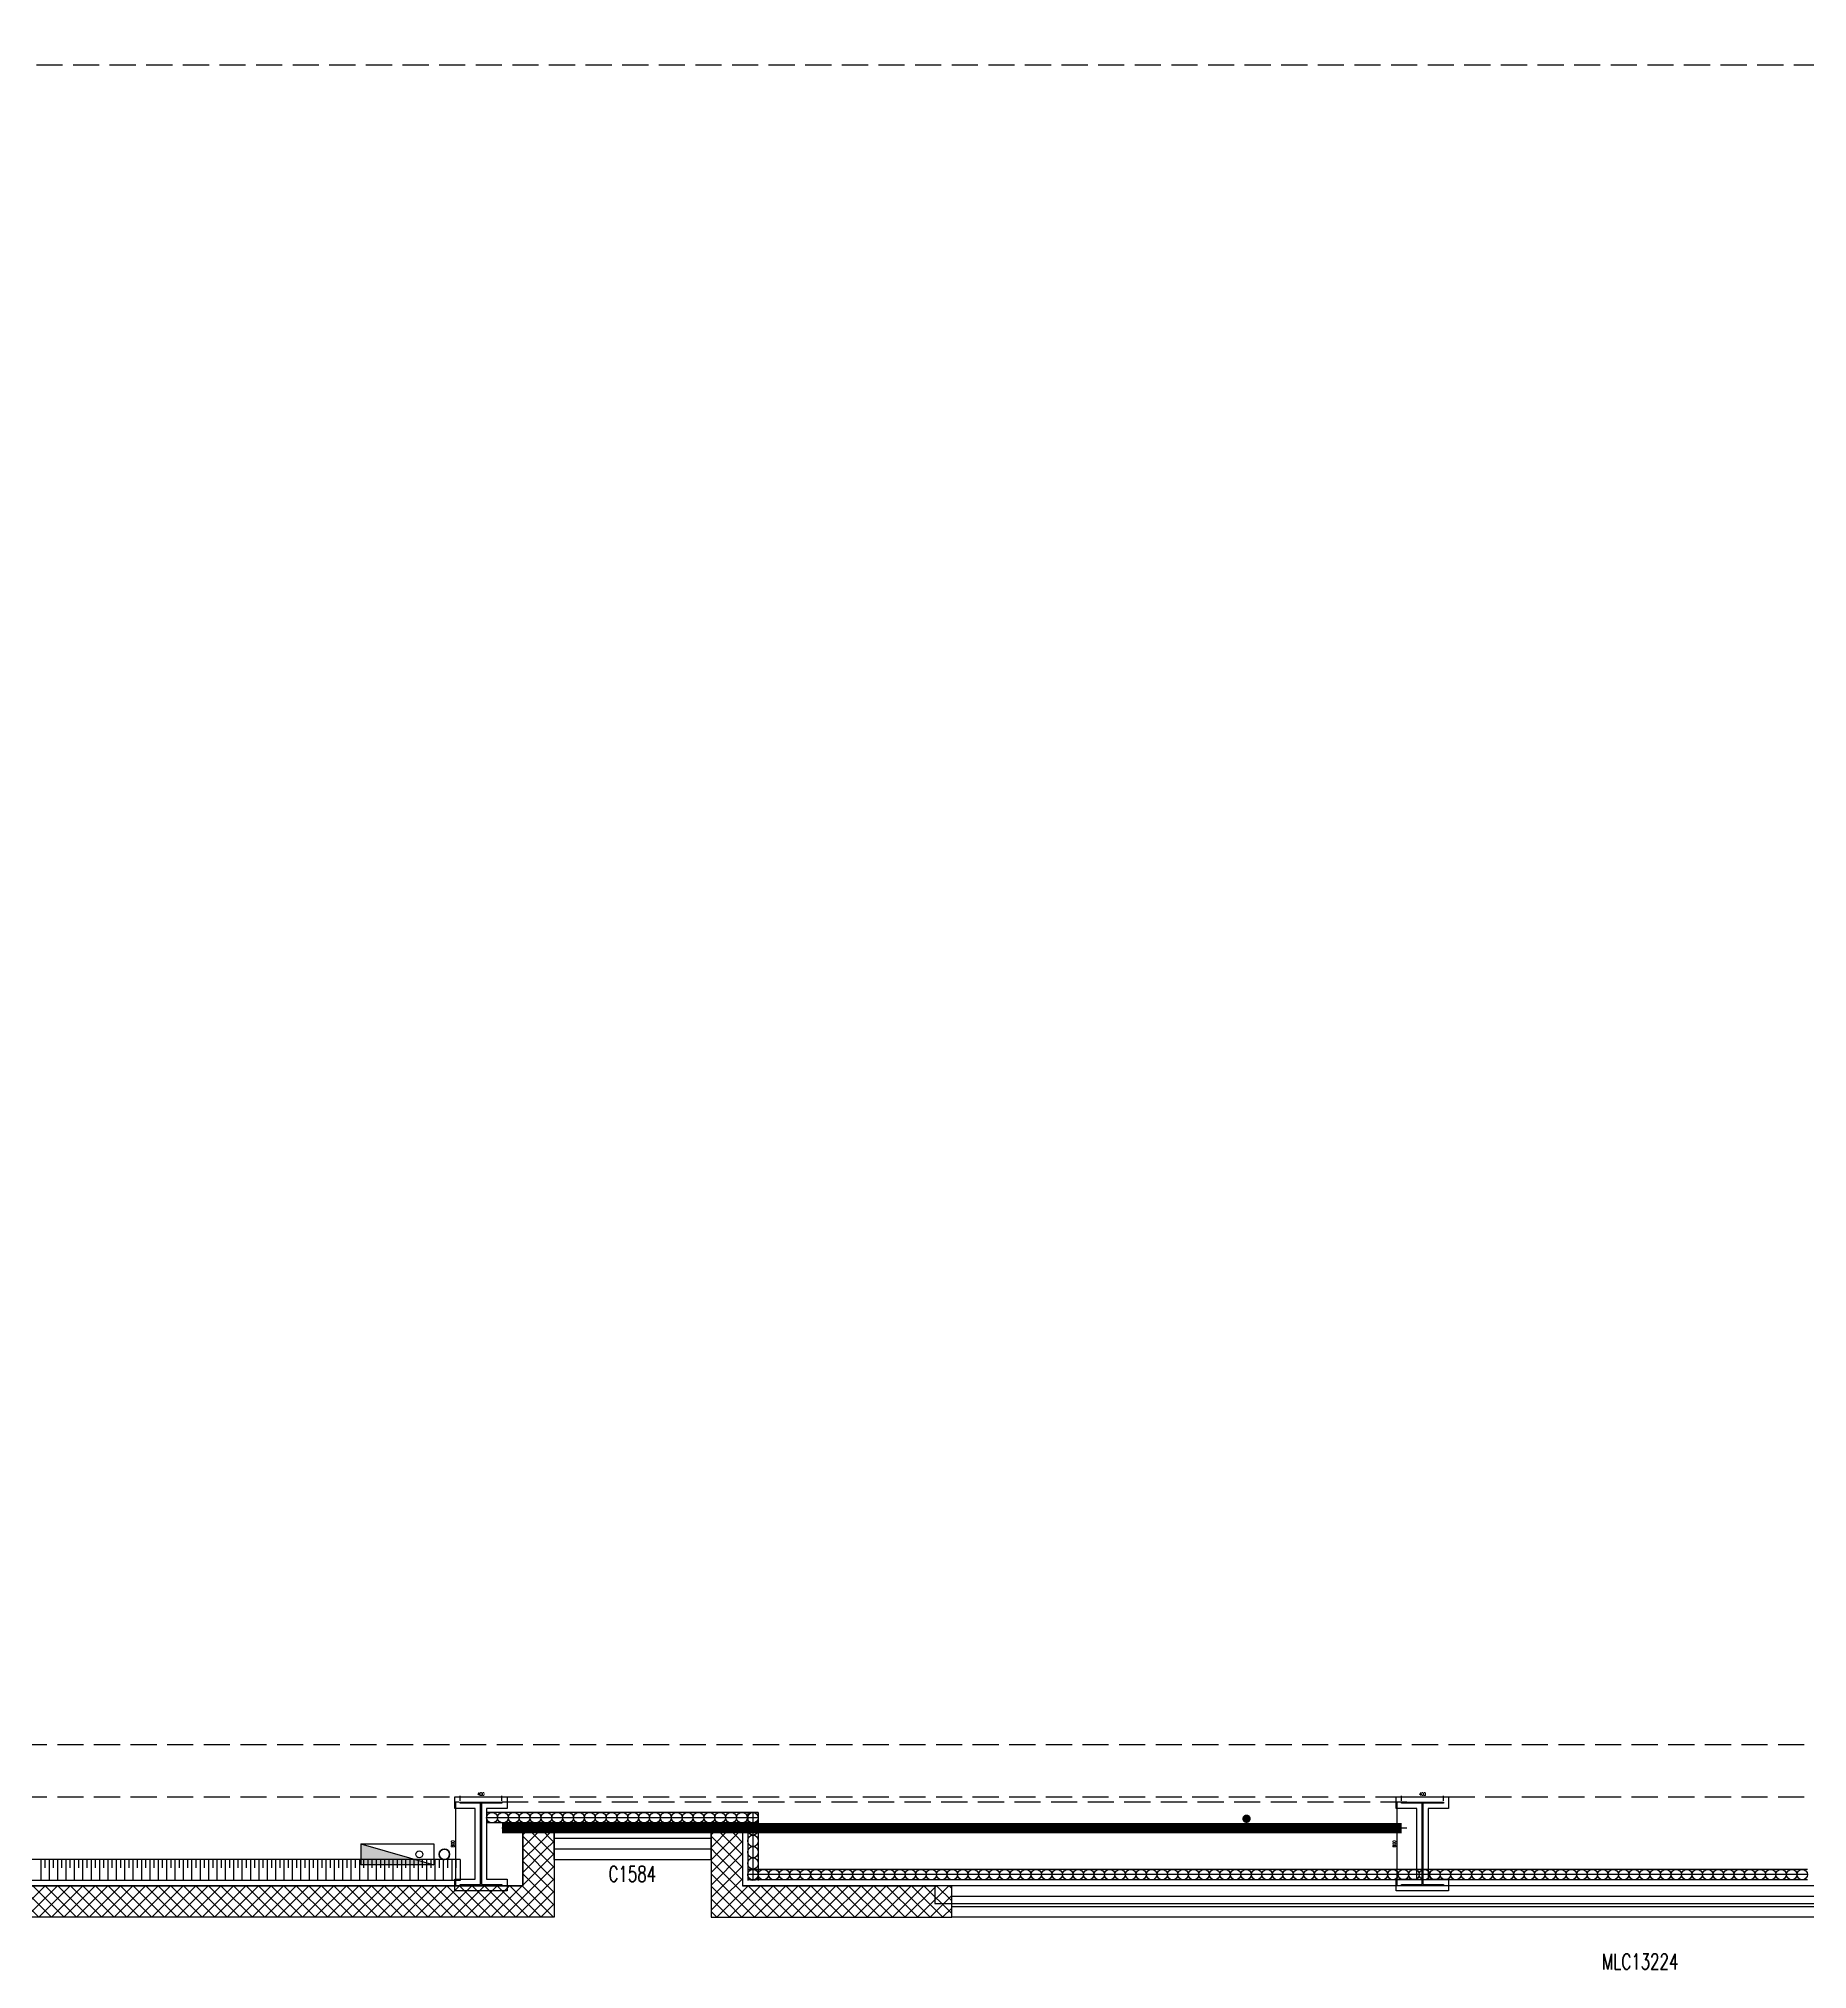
# Model space of a CAD drawing. Extents: x -474411 to 577939, y 0 to 1014176.
# Drawn here: x -286083 to -269174, y 547721 to 566170 of the extents above; entities that cross this region are included whole.
import ezdxf

# ---------------------------------------------------------------- set-up
doc = ezdxf.new("R2010")
doc.units = 0
doc.header["$LTSCALE"] = 1000
doc.header["$MEASUREMENT"] = 0
doc.linetypes.add('CENTER', pattern=[2, 1.25, -0.25, 0.25, -0.25])
doc.linetypes.add('DASH', pattern=[0.35, 0.25, -0.1])
doc.layers.get('Defpoints').update_dxf_attribs({"color": 210})
for name, color, linetype in [('A-AXIS-DP', 126, 'Continuous'), ('A-AXIS-SYMB', 3, 'Continuous'), ('A-HATCH-2', 251, 'Continuous'), ('A-LIN-V', 9, 'Continuous'), ('A-SFCE', 30, 'Continuous'), ('A-WINDOW', 140, 'Continuous'), ('AS-COLN', 6, 'Continuous'), ('AS-WALL', 40, 'Continuous'), ('AS-结构边线层', 200, 'Continuous'), ('DIM_SYMB', 3, 'Continuous'), ('PUB_HATCH', 8, 'Continuous'), ('SB_ZF消火栓', 10, 'Continuous'), ('建-窗', 4, 'Continuous'), ('建-门窗编号', 7, 'Continuous')]:
    doc.layers.add(name, color=color, linetype=linetype)
doc.layers.add('LG-ZF消防', color=1, linetype='Continuous', lineweight=60)
doc.layers.add('柱间支撑', color=6, linetype='CENTER', lineweight=0)
doc.styles.add('_TCH_DIM_T3', font='SIMPLEX', dxfattribs={"width": 0.705882, "bigfont": 'GBCBIG'})
doc.styles.add('A-WIN-LABEL', font='SIMPLEX', dxfattribs={"bigfont": 'GBCBIG'})
doc.dimstyles.new('_TCH_ARCH&&10', dxfattribs={"dimtxt": 29.75, "dimasz": 10, "dimexe": 10, "dimexo": 10, "dimgap": 12.625, "dimtad": 1, "dimdec": 0, "dimzin": 0, "dimdsep": 46, "dimtxsty": '_TCH_DIM_T3', "dimblk": 'ARCHTICK', "dimcen": 0.09, "dimclrt": 7, "dimazin": 2, "dimtfac": 1, "dimtdec": 0, "dimtix": 1, "dimtmove": 2, "dimatfit": 3, "dimfxl": 0, "dimtolj": 1, "dimtzin": 0, "dimarcsym": 0})
pattern_1 = [(45, (60, 0), (-60.000061, 60.000061), []), (135, (60, 0), (-60.000061, -60.000061), [])]

# ---------------------------------------------------------------- blocks, each defined once
blk = doc.blocks.new('43243')
at = {"layer": 'AS-结构边线层', "color": 8}
blk.add_lwpolyline([(-295987, 621120), (-313454, 567286), (-313454, 548520), (-281454, 548520), (-281454, 549070), (-279354, 549070), (-279354, 548520), (-277514, 548520), (-277514, 548350), (-263994, 548350), (-263994, 548520), (-254454, 548520), (-254454, 549070), (-252354, 549070)], dxfattribs=at)
blk = doc.blocks.new('4324324')
at = {"layer": 'A-HATCH-2', "linetype": 'DASH'}
for p, q in [((-313054, 565920), (-128854, 565920)), ((-312854, 549870), (-138054, 549870)), ((-312854, 549370), (-138054, 549370))]:
    blk.add_line(p, q, dxfattribs=at)
blk = doc.blocks.new('_ArchTick')
at = {"color": 0, "linetype": 'ByBlock', "const_width": 0.4}
blk.add_lwpolyline([(-0.5, -0.5), (0.5, 0.5)], dxfattribs=at)
blk = doc.blocks.new('*D1317')
at = {"layer": 'A-AXIS-DP', "color": 0, "lineweight": -2}
for p, q in [((-273054, 549330), (-273054, 549379)), ((-273054, 549369), (-272654, 549369)), ((-272654, 549330), (-272654, 549379))]:
    blk.add_line(p, q, dxfattribs=at)
at = {"layer": 'Defpoints', "color": 0}
for p in [(-273054, 549320), (-272654, 549369), (-272654, 549320)]:
    blk.add_point(p, dxfattribs=at)
at = {"layer": 'A-AXIS-DP', "color": 0, "lineweight": -2, "xscale": 10, "yscale": 10, "zscale": 10, "rotation": 180}
blk.add_blockref('_ArchTick', (-273054, 549369), dxfattribs=at)
at = {"layer": 'A-AXIS-DP', "color": 0, "lineweight": -2, "xscale": 10, "yscale": 10, "zscale": 10}
blk.add_blockref('_ArchTick', (-272654, 549369), dxfattribs=at)
at = {"layer": 'A-AXIS-DP', "color": 7, "insert": (-272854, 549396), "char_height": 29.8, "attachment_point": 5, "style": '_TCH_DIM_T3'}
blk.add_mtext('\\A1;400', dxfattribs=at)
blk = doc.blocks.new('*D1318')
at = {"layer": 'A-AXIS-DP', "color": 0, "lineweight": -2}
for p, q in [((-273064, 549320), (-273105, 549320)), ((-273095, 548520), (-273095, 549320)), ((-273064, 548520), (-273105, 548520))]:
    blk.add_line(p, q, dxfattribs=at)
at = {"layer": 'Defpoints', "color": 0}
for p in [(-273095, 549320), (-273054, 549320), (-273054, 548520)]:
    blk.add_point(p, dxfattribs=at)
at = {"layer": 'A-AXIS-DP', "color": 0, "lineweight": -2, "xscale": 10, "yscale": 10, "zscale": 10}
for p, rotation in [((-273095, 549320), 90), ((-273095, 548520), 270)]:
    blk.add_blockref('_ArchTick', p, dxfattribs=dict(at, rotation=rotation))
at = {"layer": 'A-AXIS-DP', "color": 7, "insert": (-273123, 548920), "char_height": 29.8, "attachment_point": 5, "rotation": 90, "style": '_TCH_DIM_T3'}
blk.add_mtext('\\A1;800', dxfattribs=at)
blk = doc.blocks.new('*D1319')
at = {"layer": 'A-AXIS-DP', "color": 0, "lineweight": -2}
for p, q in [((-282054, 549330), (-282054, 549379)), ((-282054, 549369), (-281654, 549369)), ((-281654, 549330), (-281654, 549379))]:
    blk.add_line(p, q, dxfattribs=at)
at = {"layer": 'Defpoints', "color": 0}
for p in [(-282054, 549320), (-281654, 549369), (-281654, 549320)]:
    blk.add_point(p, dxfattribs=at)
at = {"layer": 'A-AXIS-DP', "color": 0, "lineweight": -2, "xscale": 10, "yscale": 10, "zscale": 10, "rotation": 180}
blk.add_blockref('_ArchTick', (-282054, 549369), dxfattribs=at)
at = {"layer": 'A-AXIS-DP', "color": 0, "lineweight": -2, "xscale": 10, "yscale": 10, "zscale": 10}
blk.add_blockref('_ArchTick', (-281654, 549369), dxfattribs=at)
at = {"layer": 'A-AXIS-DP', "color": 7, "insert": (-281854, 549396), "char_height": 29.8, "attachment_point": 5, "style": '_TCH_DIM_T3'}
blk.add_mtext('\\A1;400', dxfattribs=at)
blk = doc.blocks.new('*D1320')
at = {"layer": 'A-AXIS-DP', "color": 0, "lineweight": -2}
for p, q in [((-282064, 549320), (-282105, 549320)), ((-282095, 548520), (-282095, 549320)), ((-282064, 548520), (-282105, 548520))]:
    blk.add_line(p, q, dxfattribs=at)
at = {"layer": 'Defpoints', "color": 0}
for p in [(-282095, 549320), (-282054, 549320), (-282054, 548520)]:
    blk.add_point(p, dxfattribs=at)
at = {"layer": 'A-AXIS-DP', "color": 0, "lineweight": -2, "xscale": 10, "yscale": 10, "zscale": 10}
for p, rotation in [((-282095, 549320), 90), ((-282095, 548520), 270)]:
    blk.add_blockref('_ArchTick', p, dxfattribs=dict(at, rotation=rotation))
at = {"layer": 'A-AXIS-DP', "color": 7, "insert": (-282123, 548920), "char_height": 29.8, "attachment_point": 5, "rotation": 90, "style": '_TCH_DIM_T3'}
blk.add_mtext('\\A1;800', dxfattribs=at)
blk = doc.blocks.new('34242343243')
at = {"color": 8}
for p, q in [((-281696, 549220), (-281800, 549220)), ((-281696, 549170), (-281800, 549170)), ((-281696, 549120), (-281800, 549120)), ((-281593, 549220), (-281696, 549220)), ((-281593, 549170), (-281696, 549170)), ((-281593, 549120), (-281696, 549120)), ((-281489, 549220), (-281593, 549220)), ((-281489, 549170), (-281593, 549170)), ((-281489, 549120), (-281593, 549120)), ((-281385, 549220), (-281489, 549220)), ((-281385, 549170), (-281489, 549170)), ((-281385, 549120), (-281489, 549120)), ((-281281, 549220), (-281385, 549220)), ((-281281, 549170), (-281385, 549170)), ((-281281, 549120), (-281385, 549120)), ((-281177, 549220), (-281281, 549220)), ((-281177, 549170), (-281281, 549170)), ((-281177, 549120), (-281281, 549120)), ((-281073, 549220), (-281177, 549220)), ((-281073, 549170), (-281177, 549170)), ((-281073, 549120), (-281177, 549120)), ((-280969, 549220), (-281073, 549220)), ((-280969, 549170), (-281073, 549170)), ((-280969, 549120), (-281073, 549120)), ((-280866, 549220), (-280969, 549220)), ((-280866, 549170), (-280969, 549170)), ((-280866, 549120), (-280969, 549120)), ((-280762, 549220), (-280866, 549220)), ((-280762, 549170), (-280866, 549170)), ((-280762, 549120), (-280866, 549120)), ((-280658, 549220), (-280762, 549220)), ((-280658, 549170), (-280762, 549170)), ((-280658, 549120), (-280762, 549120)), ((-280554, 549220), (-280658, 549220)), ((-280554, 549170), (-280658, 549170)), ((-280554, 549120), (-280658, 549120)), ((-280450, 549220), (-280554, 549220)), ((-280450, 549170), (-280554, 549170)), ((-280450, 549120), (-280554, 549120)), ((-280346, 549220), (-280450, 549220)), ((-280346, 549170), (-280450, 549170)), ((-280346, 549120), (-280450, 549120)), ((-280243, 549220), (-280346, 549220)), ((-280243, 549170), (-280346, 549170)), ((-280243, 549120), (-280346, 549120)), ((-280139, 549220), (-280243, 549220)), ((-280139, 549170), (-280243, 549170)), ((-280139, 549120), (-280243, 549120)), ((-280035, 549220), (-280139, 549220)), ((-280035, 549170), (-280139, 549170)), ((-280035, 549120), (-280139, 549120)), ((-279931, 549220), (-280035, 549220)), ((-279931, 549170), (-280035, 549170)), ((-279931, 549120), (-280035, 549120)), ((-279827, 549220), (-279931, 549220)), ((-279827, 549170), (-279931, 549170)), ((-279827, 549120), (-279931, 549120)), ((-279723, 549220), (-279827, 549220)), ((-279723, 549170), (-279827, 549170)), ((-279723, 549120), (-279827, 549120)), ((-279620, 549220), (-279723, 549220)), ((-279620, 549170), (-279723, 549170)), ((-279620, 549120), (-279723, 549120)), ((-279516, 549220), (-279620, 549220)), ((-279516, 549170), (-279620, 549170)), ((-279516, 549120), (-279620, 549120)), ((-279412, 549220), (-279516, 549220)), ((-279412, 549170), (-279516, 549170)), ((-279412, 549120), (-279516, 549120)), ((-279308, 549220), (-279412, 549220)), ((-279308, 549170), (-279412, 549170)), ((-279308, 549120), (-279412, 549120)), ((-279204, 549220), (-279308, 549220)), ((-279204, 549170), (-279308, 549170)), ((-279204, 549120), (-279308, 549120)), ((-279304, 549220), (-279304, 549112)), ((-279304, 549112), (-279304, 549003)), ((-279254, 549220), (-279254, 549112)), ((-279254, 549112), (-279254, 549003)), ((-279204, 549220), (-279204, 549112)), ((-279204, 549112), (-279204, 549003)), ((-279304, 549003), (-279304, 548895)), ((-279304, 548895), (-279304, 548787)), ((-279254, 549003), (-279254, 548895)), ((-279254, 548895), (-279254, 548787)), ((-279204, 549003), (-279204, 548895)), ((-279204, 548895), (-279204, 548787)), ((-286063, 548770), (-286063, 548570)), ((-286023, 548770), (-286023, 548690)), ((-285983, 548770), (-285983, 548570)), ((-285943, 548770), (-285943, 548690)), ((-285903, 548770), (-285903, 548570)), ((-285863, 548770), (-285863, 548690)), ((-285823, 548770), (-285823, 548570)), ((-285783, 548770), (-285783, 548690)), ((-285742, 548770), (-285742, 548570)), ((-285702, 548770), (-285702, 548690)), ((-285662, 548770), (-285662, 548570)), ((-285622, 548770), (-285622, 548690)), ((-285582, 548770), (-285582, 548570)), ((-285542, 548770), (-285542, 548690)), ((-285502, 548770), (-285502, 548570)), ((-285462, 548770), (-285462, 548690)), ((-285422, 548770), (-285422, 548570)), ((-285382, 548770), (-285382, 548690)), ((-285342, 548770), (-285342, 548570)), ((-285301, 548770), (-285301, 548690)), ((-285261, 548770), (-285261, 548570)), ((-285221, 548770), (-285221, 548690)), ((-285181, 548770), (-285181, 548570)), ((-285141, 548770), (-285141, 548690)), ((-285101, 548770), (-285101, 548570)), ((-285061, 548770), (-285061, 548690)), ((-285021, 548770), (-285021, 548570)), ((-284981, 548770), (-284981, 548690)), ((-284941, 548770), (-284941, 548570)), ((-284901, 548770), (-284901, 548690)), ((-284860, 548770), (-284860, 548570)), ((-284820, 548770), (-284820, 548690)), ((-284780, 548770), (-284780, 548570)), ((-284740, 548770), (-284740, 548690)), ((-284700, 548770), (-284700, 548570)), ((-284660, 548770), (-284660, 548690)), ((-284620, 548770), (-284620, 548570)), ((-284580, 548770), (-284580, 548690)), ((-284540, 548770), (-284540, 548570)), ((-284500, 548770), (-284500, 548690)), ((-284460, 548770), (-284460, 548570)), ((-284419, 548770), (-284419, 548690)), ((-284379, 548770), (-284379, 548570)), ((-284339, 548770), (-284339, 548690)), ((-284299, 548770), (-284299, 548570)), ((-284259, 548770), (-284259, 548690)), ((-284219, 548770), (-284219, 548570)), ((-284179, 548770), (-284179, 548690)), ((-284139, 548770), (-284139, 548570)), ((-284099, 548770), (-284099, 548690)), ((-284059, 548770), (-284059, 548570)), ((-284019, 548770), (-284019, 548690)), ((-283978, 548770), (-283978, 548570)), ((-283938, 548770), (-283938, 548690)), ((-283898, 548770), (-283898, 548570)), ((-283858, 548770), (-283858, 548690)), ((-283818, 548770), (-283818, 548570)), ((-283778, 548770), (-283778, 548690)), ((-283738, 548770), (-283738, 548570)), ((-283698, 548770), (-283698, 548690)), ((-283658, 548770), (-283658, 548570)), ((-283618, 548770), (-283618, 548690)), ((-283578, 548770), (-283578, 548570)), ((-283537, 548770), (-283537, 548690)), ((-283497, 548770), (-283497, 548570)), ((-283457, 548770), (-283457, 548690)), ((-283417, 548770), (-283417, 548570)), ((-283377, 548770), (-283377, 548690)), ((-283337, 548770), (-283337, 548570)), ((-283297, 548770), (-283297, 548690)), ((-283257, 548770), (-283257, 548570)), ((-283217, 548770), (-283217, 548690)), ((-283177, 548770), (-283177, 548570)), ((-283137, 548770), (-283137, 548690)), ((-283097, 548770), (-283097, 548570)), ((-283056, 548770), (-283056, 548690)), ((-283016, 548770), (-283016, 548570)), ((-282976, 548770), (-282976, 548690)), ((-282936, 548770), (-282936, 548570)), ((-282896, 548770), (-282896, 548690)), ((-282856, 548770), (-282856, 548570)), ((-282816, 548770), (-282816, 548690)), ((-282776, 548770), (-282776, 548570)), ((-282736, 548770), (-282736, 548690)), ((-282696, 548770), (-282696, 548570)), ((-282656, 548770), (-282656, 548690)), ((-282615, 548770), (-282615, 548570)), ((-282575, 548770), (-282575, 548690)), ((-282535, 548770), (-282535, 548570)), ((-282495, 548770), (-282495, 548690)), ((-282455, 548770), (-282455, 548570)), ((-282415, 548770), (-282415, 548690)), ((-282375, 548770), (-282375, 548570)), ((-282335, 548770), (-282335, 548690)), ((-282295, 548770), (-282295, 548570)), ((-282255, 548770), (-282255, 548690)), ((-282215, 548770), (-282215, 548570)), ((-282174, 548770), (-282174, 548690)), ((-282134, 548770), (-282134, 548570)), ((-282094, 548770), (-282094, 548690)), ((-282054, 548770), (-282054, 548570)), ((-279304, 548787), (-279304, 548678)), ((-279254, 548787), (-279254, 548678)), ((-279204, 548787), (-279204, 548678)), ((-279304, 548678), (-279304, 548570)), ((-279204, 548676), (-279304, 548676)), ((-279204, 548626), (-279304, 548626)), ((-279204, 548576), (-279304, 548576)), ((-279254, 548678), (-279254, 548570)), ((-279204, 548678), (-279204, 548570)), ((-279104, 548676), (-279204, 548676)), ((-279104, 548626), (-279204, 548626)), ((-279104, 548576), (-279204, 548576)), ((-279003, 548676), (-279104, 548676)), ((-279003, 548626), (-279104, 548626)), ((-279003, 548576), (-279104, 548576)), ((-278903, 548676), (-279003, 548676)), ((-278903, 548626), (-279003, 548626)), ((-278903, 548576), (-279003, 548576)), ((-278803, 548676), (-278903, 548676)), ((-278803, 548626), (-278903, 548626)), ((-278803, 548576), (-278903, 548576)), ((-278702, 548676), (-278803, 548676)), ((-278702, 548626), (-278803, 548626)), ((-278702, 548576), (-278803, 548576)), ((-278602, 548676), (-278702, 548676)), ((-278602, 548626), (-278702, 548626)), ((-278602, 548576), (-278702, 548576)), ((-278502, 548676), (-278602, 548676)), ((-278502, 548626), (-278602, 548626)), ((-278502, 548576), (-278602, 548576)), ((-278401, 548676), (-278502, 548676)), ((-278401, 548626), (-278502, 548626)), ((-278401, 548576), (-278502, 548576)), ((-278301, 548676), (-278401, 548676)), ((-278301, 548626), (-278401, 548626)), ((-278301, 548576), (-278401, 548576)), ((-278201, 548676), (-278301, 548676)), ((-278201, 548626), (-278301, 548626)), ((-278201, 548576), (-278301, 548576)), ((-278101, 548676), (-278201, 548676)), ((-278101, 548626), (-278201, 548626)), ((-278101, 548576), (-278201, 548576)), ((-278000, 548676), (-278101, 548676)), ((-278000, 548626), (-278101, 548626)), ((-278000, 548576), (-278101, 548576)), ((-277900, 548676), (-278000, 548676)), ((-277900, 548626), (-278000, 548626)), ((-277900, 548576), (-278000, 548576)), ((-277800, 548676), (-277900, 548676)), ((-277800, 548626), (-277900, 548626)), ((-277800, 548576), (-277900, 548576)), ((-277699, 548676), (-277800, 548676)), ((-277699, 548626), (-277800, 548626)), ((-277699, 548576), (-277800, 548576)), ((-277599, 548676), (-277699, 548676)), ((-277599, 548626), (-277699, 548626)), ((-277599, 548576), (-277699, 548576)), ((-277499, 548676), (-277599, 548676)), ((-277499, 548626), (-277599, 548626)), ((-277499, 548576), (-277599, 548576)), ((-277399, 548676), (-277499, 548676)), ((-277399, 548626), (-277499, 548626)), ((-277399, 548576), (-277499, 548576)), ((-277298, 548676), (-277399, 548676)), ((-277298, 548626), (-277399, 548626)), ((-277298, 548576), (-277399, 548576)), ((-277198, 548676), (-277298, 548676)), ((-277198, 548626), (-277298, 548626)), ((-277198, 548576), (-277298, 548576)), ((-277098, 548676), (-277198, 548676)), ((-277098, 548626), (-277198, 548626)), ((-277098, 548576), (-277198, 548576)), ((-276997, 548676), (-277098, 548676)), ((-276997, 548626), (-277098, 548626)), ((-276997, 548576), (-277098, 548576)), ((-276897, 548676), (-276997, 548676)), ((-276897, 548626), (-276997, 548626)), ((-276897, 548576), (-276997, 548576)), ((-276797, 548676), (-276897, 548676)), ((-276797, 548626), (-276897, 548626)), ((-276797, 548576), (-276897, 548576)), ((-276696, 548676), (-276797, 548676)), ((-276696, 548626), (-276797, 548626)), ((-276696, 548576), (-276797, 548576)), ((-276596, 548676), (-276696, 548676)), ((-276596, 548626), (-276696, 548626)), ((-276596, 548576), (-276696, 548576)), ((-276496, 548676), (-276596, 548676)), ((-276496, 548626), (-276596, 548626)), ((-276496, 548576), (-276596, 548576)), ((-276396, 548676), (-276496, 548676)), ((-276396, 548626), (-276496, 548626)), ((-276396, 548576), (-276496, 548576)), ((-276295, 548676), (-276396, 548676)), ((-276295, 548626), (-276396, 548626)), ((-276295, 548576), (-276396, 548576)), ((-276195, 548676), (-276295, 548676)), ((-276195, 548626), (-276295, 548626)), ((-276195, 548576), (-276295, 548576)), ((-276095, 548676), (-276195, 548676)), ((-276095, 548626), (-276195, 548626)), ((-276095, 548576), (-276195, 548576)), ((-275994, 548676), (-276095, 548676)), ((-275994, 548626), (-276095, 548626)), ((-275994, 548576), (-276095, 548576)), ((-275894, 548676), (-275994, 548676)), ((-275894, 548626), (-275994, 548626)), ((-275894, 548576), (-275994, 548576)), ((-275794, 548676), (-275894, 548676)), ((-275794, 548626), (-275894, 548626)), ((-275794, 548576), (-275894, 548576)), ((-275693, 548676), (-275794, 548676)), ((-275693, 548626), (-275794, 548626)), ((-275693, 548576), (-275794, 548576)), ((-275593, 548676), (-275693, 548676)), ((-275593, 548626), (-275693, 548626)), ((-275593, 548576), (-275693, 548576)), ((-275493, 548676), (-275593, 548676)), ((-275493, 548626), (-275593, 548626)), ((-275493, 548576), (-275593, 548576)), ((-275393, 548676), (-275493, 548676)), ((-275393, 548626), (-275493, 548626)), ((-275393, 548576), (-275493, 548576)), ((-275292, 548676), (-275393, 548676)), ((-275292, 548626), (-275393, 548626)), ((-275292, 548576), (-275393, 548576)), ((-275192, 548676), (-275292, 548676)), ((-275192, 548626), (-275292, 548626)), ((-275192, 548576), (-275292, 548576)), ((-275092, 548676), (-275192, 548676)), ((-275092, 548626), (-275192, 548626)), ((-275092, 548576), (-275192, 548576)), ((-274991, 548676), (-275092, 548676)), ((-274991, 548626), (-275092, 548626)), ((-274991, 548576), (-275092, 548576)), ((-274891, 548676), (-274991, 548676)), ((-274891, 548626), (-274991, 548626)), ((-274891, 548576), (-274991, 548576)), ((-274791, 548676), (-274891, 548676)), ((-274791, 548626), (-274891, 548626)), ((-274791, 548576), (-274891, 548576)), ((-274690, 548676), (-274791, 548676)), ((-274690, 548626), (-274791, 548626)), ((-274690, 548576), (-274791, 548576)), ((-274590, 548676), (-274690, 548676)), ((-274590, 548626), (-274690, 548626)), ((-274590, 548576), (-274690, 548576)), ((-274490, 548676), (-274590, 548676)), ((-274490, 548626), (-274590, 548626)), ((-274490, 548576), (-274590, 548576)), ((-274390, 548676), (-274490, 548676)), ((-274390, 548626), (-274490, 548626)), ((-274390, 548576), (-274490, 548576)), ((-274289, 548676), (-274390, 548676)), ((-274289, 548626), (-274390, 548626)), ((-274289, 548576), (-274390, 548576)), ((-274189, 548676), (-274289, 548676)), ((-274189, 548626), (-274289, 548626)), ((-274189, 548576), (-274289, 548576)), ((-274089, 548676), (-274189, 548676)), ((-274089, 548626), (-274189, 548626)), ((-274089, 548576), (-274189, 548576)), ((-273988, 548676), (-274089, 548676)), ((-273988, 548626), (-274089, 548626)), ((-273988, 548576), (-274089, 548576)), ((-273888, 548676), (-273988, 548676)), ((-273888, 548626), (-273988, 548626)), ((-273888, 548576), (-273988, 548576)), ((-273788, 548676), (-273888, 548676)), ((-273788, 548626), (-273888, 548626)), ((-273788, 548576), (-273888, 548576)), ((-273687, 548676), (-273788, 548676)), ((-273687, 548626), (-273788, 548626)), ((-273687, 548576), (-273788, 548576)), ((-273587, 548676), (-273687, 548676)), ((-273587, 548626), (-273687, 548626)), ((-273587, 548576), (-273687, 548576)), ((-273487, 548676), (-273587, 548676)), ((-273487, 548626), (-273587, 548626)), ((-273487, 548576), (-273587, 548576)), ((-273387, 548676), (-273487, 548676)), ((-273387, 548626), (-273487, 548626)), ((-273387, 548576), (-273487, 548576)), ((-273286, 548676), (-273387, 548676)), ((-273286, 548626), (-273387, 548626)), ((-273286, 548576), (-273387, 548576)), ((-273186, 548676), (-273286, 548676)), ((-273186, 548626), (-273286, 548626)), ((-273186, 548576), (-273286, 548576)), ((-273086, 548676), (-273186, 548676)), ((-273086, 548626), (-273186, 548626)), ((-273086, 548576), (-273186, 548576)), ((-272985, 548676), (-273086, 548676)), ((-272985, 548626), (-273086, 548626)), ((-272985, 548576), (-273086, 548576)), ((-272885, 548676), (-272985, 548676)), ((-272885, 548626), (-272985, 548626)), ((-272885, 548576), (-272985, 548576)), ((-272785, 548676), (-272885, 548676)), ((-272785, 548626), (-272885, 548626)), ((-272785, 548576), (-272885, 548576)), ((-272684, 548676), (-272785, 548676)), ((-272684, 548626), (-272785, 548626)), ((-272684, 548576), (-272785, 548576)), ((-272584, 548676), (-272684, 548676)), ((-272584, 548626), (-272684, 548626)), ((-272584, 548576), (-272684, 548576)), ((-272484, 548676), (-272584, 548676)), ((-272484, 548626), (-272584, 548626)), ((-272484, 548576), (-272584, 548576)), ((-272384, 548676), (-272484, 548676)), ((-272384, 548626), (-272484, 548626)), ((-272384, 548576), (-272484, 548576)), ((-272283, 548676), (-272384, 548676)), ((-272283, 548626), (-272384, 548626)), ((-272283, 548576), (-272384, 548576)), ((-272183, 548676), (-272283, 548676)), ((-272183, 548626), (-272283, 548626)), ((-272183, 548576), (-272283, 548576)), ((-272083, 548676), (-272183, 548676)), ((-272083, 548626), (-272183, 548626)), ((-272083, 548576), (-272183, 548576)), ((-271982, 548676), (-272083, 548676)), ((-271982, 548626), (-272083, 548626)), ((-271982, 548576), (-272083, 548576)), ((-271882, 548676), (-271982, 548676)), ((-271882, 548626), (-271982, 548626)), ((-271882, 548576), (-271982, 548576)), ((-271782, 548676), (-271882, 548676)), ((-271782, 548626), (-271882, 548626)), ((-271782, 548576), (-271882, 548576)), ((-271681, 548676), (-271782, 548676)), ((-271681, 548626), (-271782, 548626)), ((-271681, 548576), (-271782, 548576)), ((-271581, 548676), (-271681, 548676)), ((-271581, 548626), (-271681, 548626)), ((-271581, 548576), (-271681, 548576)), ((-271481, 548676), (-271581, 548676)), ((-271481, 548626), (-271581, 548626)), ((-271481, 548576), (-271581, 548576)), ((-271381, 548676), (-271481, 548676)), ((-271381, 548626), (-271481, 548626)), ((-271381, 548576), (-271481, 548576)), ((-271280, 548676), (-271381, 548676)), ((-271280, 548626), (-271381, 548626)), ((-271280, 548576), (-271381, 548576)), ((-271180, 548676), (-271280, 548676)), ((-271180, 548626), (-271280, 548626)), ((-271180, 548576), (-271280, 548576)), ((-271080, 548676), (-271180, 548676)), ((-271080, 548626), (-271180, 548626)), ((-271080, 548576), (-271180, 548576)), ((-270979, 548676), (-271080, 548676)), ((-270979, 548626), (-271080, 548626)), ((-270979, 548576), (-271080, 548576)), ((-270879, 548676), (-270979, 548676)), ((-270879, 548626), (-270979, 548626)), ((-270879, 548576), (-270979, 548576)), ((-270779, 548676), (-270879, 548676)), ((-270779, 548626), (-270879, 548626)), ((-270779, 548576), (-270879, 548576)), ((-270678, 548676), (-270779, 548676)), ((-270678, 548626), (-270779, 548626)), ((-270678, 548576), (-270779, 548576)), ((-270578, 548676), (-270678, 548676)), ((-270578, 548626), (-270678, 548626)), ((-270578, 548576), (-270678, 548576)), ((-270478, 548676), (-270578, 548676)), ((-270478, 548626), (-270578, 548626)), ((-270478, 548576), (-270578, 548576)), ((-270378, 548676), (-270478, 548676)), ((-270378, 548626), (-270478, 548626)), ((-270378, 548576), (-270478, 548576)), ((-270277, 548676), (-270378, 548676)), ((-270277, 548626), (-270378, 548626)), ((-270277, 548576), (-270378, 548576)), ((-270177, 548676), (-270277, 548676)), ((-270177, 548626), (-270277, 548626)), ((-270177, 548576), (-270277, 548576)), ((-270077, 548676), (-270177, 548676)), ((-270077, 548626), (-270177, 548626)), ((-270077, 548576), (-270177, 548576)), ((-269976, 548676), (-270077, 548676)), ((-269976, 548626), (-270077, 548626)), ((-269976, 548576), (-270077, 548576)), ((-269876, 548676), (-269976, 548676)), ((-269876, 548626), (-269976, 548626)), ((-269876, 548576), (-269976, 548576)), ((-269776, 548676), (-269876, 548676)), ((-269776, 548626), (-269876, 548626)), ((-269776, 548576), (-269876, 548576)), ((-269676, 548676), (-269776, 548676)), ((-269676, 548626), (-269776, 548626)), ((-269676, 548576), (-269776, 548576)), ((-269575, 548676), (-269676, 548676)), ((-269575, 548626), (-269676, 548626)), ((-269575, 548576), (-269676, 548576)), ((-269475, 548676), (-269575, 548676)), ((-269475, 548626), (-269575, 548626)), ((-269475, 548576), (-269575, 548576)), ((-269375, 548676), (-269475, 548676)), ((-269375, 548626), (-269475, 548626)), ((-269375, 548576), (-269475, 548576)), ((-269274, 548676), (-269375, 548676)), ((-269274, 548626), (-269375, 548626)), ((-269274, 548576), (-269375, 548576)), ((-269174, 548676), (-269274, 548676)), ((-269174, 548626), (-269274, 548626)), ((-269174, 548576), (-269274, 548576))]:
    blk.add_line(p, q, dxfattribs=at)
for centre, major_axis, ratio in [((-281748, 549170), (51.9, 0), 0.96302), ((-281644, 549170), (51.9, 0), 0.96302), ((-281541, 549170), (51.9, 0), 0.96302), ((-281437, 549170), (51.9, 0), 0.96302), ((-281333, 549170), (51.9, 0), 0.96302), ((-281229, 549170), (51.9, 0), 0.96302), ((-281125, 549170), (51.9, 0), 0.96302), ((-281021, 549170), (51.9, 0), 0.96302), ((-280918, 549170), (51.9, 0), 0.96302), ((-280814, 549170), (51.9, 0), 0.96302), ((-280710, 549170), (51.9, 0), 0.96302), ((-280606, 549170), (51.9, 0), 0.96302), ((-280502, 549170), (51.9, 0), 0.96302), ((-280398, 549170), (51.9, 0), 0.96302), ((-280295, 549170), (51.9, 0), 0.96302), ((-280191, 549170), (51.9, 0), 0.96302), ((-280087, 549170), (51.9, 0), 0.96302), ((-279983, 549170), (51.9, 0), 0.96302), ((-279879, 549170), (51.9, 0), 0.96302), ((-279775, 549170), (51.9, 0), 0.96302), ((-279671, 549170), (51.9, 0), 0.96302), ((-279568, 549170), (51.9, 0), 0.96302), ((-279464, 549170), (51.9, 0), 0.96302), ((-279360, 549170), (51.9, 0), 0.96302), ((-279256, 549170), (51.9, 0), 0.96302), ((-279254, 549166), (0, 54.2), 0.923077), ((-279254, 549058), (0, 54.2), 0.923077), ((-279254, 548949), (0, 54.2), 0.923077), ((-279254, 548841), (0, 54.2), 0.923077), ((-279254, 548733), (0, 54.2), 0.923077), ((-279254, 548624), (0, 54.2), 0.923077)]:
    blk.add_ellipse(centre, major_axis=major_axis, ratio=ratio, start_param=3.141593, end_param=9.424778, dxfattribs=at)
for centre in [(-279254, 548626), (-279154, 548626), (-279053, 548626), (-278953, 548626), (-278853, 548626), (-278753, 548626), (-278652, 548626), (-278552, 548626), (-278452, 548626), (-278351, 548626), (-278251, 548626), (-278151, 548626), (-278050, 548626), (-277950, 548626), (-277850, 548626), (-277750, 548626), (-277649, 548626), (-277549, 548626), (-277449, 548626), (-277348, 548626), (-277248, 548626), (-277148, 548626), (-277047, 548626), (-276947, 548626), (-276847, 548626), (-276747, 548626), (-276646, 548626), (-276546, 548626), (-276446, 548626), (-276345, 548626), (-276245, 548626), (-276145, 548626), (-276044, 548626), (-275944, 548626), (-275844, 548626), (-275744, 548626), (-275643, 548626), (-275543, 548626), (-275443, 548626), (-275342, 548626), (-275242, 548626), (-275142, 548626), (-275041, 548626), (-274941, 548626), (-274841, 548626), (-274741, 548626), (-274640, 548626), (-274540, 548626), (-274440, 548626), (-274339, 548626), (-274239, 548626), (-274139, 548626), (-274039, 548626), (-273938, 548626), (-273838, 548626), (-273738, 548626), (-273637, 548626), (-273537, 548626), (-273437, 548626), (-273336, 548626), (-273236, 548626), (-273136, 548626), (-273036, 548626), (-272935, 548626), (-272835, 548626), (-272735, 548626), (-272634, 548626), (-272534, 548626), (-272434, 548626), (-272333, 548626), (-272233, 548626), (-272133, 548626), (-272033, 548626), (-271932, 548626), (-271832, 548626), (-271732, 548626), (-271631, 548626), (-271531, 548626), (-271431, 548626), (-271330, 548626), (-271230, 548626), (-271130, 548626), (-271030, 548626), (-270929, 548626), (-270829, 548626), (-270729, 548626), (-270628, 548626), (-270528, 548626), (-270428, 548626), (-270327, 548626), (-270227, 548626), (-270127, 548626), (-270027, 548626), (-269926, 548626), (-269826, 548626), (-269726, 548626), (-269625, 548626), (-269525, 548626), (-269425, 548626), (-269324, 548626), (-269224, 548626)]:
    blk.add_ellipse(centre, major_axis=(-50.1, 0), ratio=0.997022, dxfattribs=at)
at = {"layer": 'A-LIN-V', "color": 8}
for p, q in [((-282054, 548770), (-313204, 548770)), ((-282054, 548770), (-282054, 548570)), ((-282054, 548570), (-313404, 548570))]:
    blk.add_line(p, q, dxfattribs=at)
at = {"layer": 'Defpoints', "color": 8}
for p in [(-286063, 548770), (-285983, 548770), (-285903, 548770), (-285823, 548770), (-285742, 548770), (-285662, 548770), (-285582, 548770), (-285502, 548770), (-285422, 548770), (-285342, 548770), (-285261, 548770), (-285181, 548770), (-285101, 548770), (-285021, 548770), (-284941, 548770), (-284860, 548770), (-284780, 548770), (-284700, 548770), (-284620, 548770), (-284540, 548770), (-284460, 548770), (-284379, 548770), (-284299, 548770), (-284219, 548770), (-284139, 548770), (-284059, 548770), (-283978, 548770), (-283898, 548770), (-283818, 548770), (-283738, 548770), (-283658, 548770), (-283578, 548770), (-283497, 548770), (-283417, 548770), (-283337, 548770), (-283257, 548770), (-283177, 548770), (-283097, 548770), (-283016, 548770), (-282936, 548770), (-282856, 548770), (-282776, 548770), (-282696, 548770), (-282615, 548770), (-282535, 548770), (-282455, 548770), (-282375, 548770), (-282295, 548770), (-282215, 548770), (-282134, 548770)]:
    blk.add_point(p, dxfattribs=at)
blk = doc.blocks.new('234243242332')
at = {"layer": 'SB_ZF消火栓'}
blk.add_hatch(color=8, dxfattribs=at).paths.add_polyline_path([(-282304, 548720), (-283004, 548720), (-283004, 548920)])
at = {"layer": 'LG-ZF消防', "color": 8}
blk.add_circle((-282204, 548820), 50, dxfattribs=at)
at = {"layer": 'SB_ZF消火栓', "color": 8}
for p, q in [((-283004, 548920), (-282304, 548920)), ((-283004, 548920), (-283004, 548720)), ((-283004, 548920), (-282304, 548720)), ((-282304, 548920), (-282304, 548720)), ((-282304, 548720), (-283004, 548720))]:
    blk.add_line(p, q, dxfattribs=at)
blk.add_circle((-282444, 548820), 32.5, dxfattribs=at)
blk = doc.blocks.new('WINDOW2DLIB$DYNSTYLE$00000005')
at = {"color": 0}
for points in [[(-0.5, 0.5), (-0.5, -0.5)], [(-0.5, 0.5), (0.5, 0.5)], [(0.5, -0.5), (0.5, 0.5)], [(0.5, 0.1667), (-0.5, 0.1667)], [(0.5, -0.1667), (-0.5, -0.1667)], [(-0.5, -0.5), (0.5, -0.5)]]:
    blk.add_lwpolyline(points, dxfattribs=at)
blk = doc.blocks.new('42343')
at = {"layer": 'A-HATCH-2', "color": 8}
for points in [[(-282104.2, 549370), (-281604.2, 549370), (-281604.2, 549258), (-281800.2, 549258), (-281800.2, 548582), (-281604.2, 548582), (-281604.2, 548470), (-282104.2, 548470), (-282104.2, 548582), (-281908.2, 548582), (-281908.2, 549258), (-282104.2, 549258)], [(-273104.2, 549370), (-272604.2, 549370), (-272604.2, 549258), (-272800.2, 549258), (-272800.2, 548582), (-272604.2, 548582), (-272604.2, 548470), (-273104.2, 548470), (-273104.2, 548582), (-272908.2, 548582), (-272908.2, 549258), (-273104.2, 549258)]]:
    blk.add_lwpolyline(points, close=True, dxfattribs=at)
at = {"layer": 'AS-COLN', "color": 8}
for points in [[(-282054.2, 549320), (-281654.2, 549320), (-281654.2, 549308), (-281850.2, 549308), (-281850.2, 548532), (-281654.2, 548532), (-281654.2, 548520), (-282054.2, 548520), (-282054.2, 548532), (-281858.2, 548532), (-281858.2, 549308), (-282054.2, 549308)], [(-273054.2, 549320), (-272654.2, 549320), (-272654.2, 549308), (-272850.2, 549308), (-272850.2, 548532), (-272654.2, 548532), (-272654.2, 548520), (-273054.2, 548520), (-273054.2, 548532), (-272858.2, 548532), (-272858.2, 549308), (-273054.2, 549308)]]:
    blk.add_lwpolyline(points, close=True, dxfattribs=at)
at = {"layer": 'A-AXIS-DP', "color": 8}
for p1, p2, distance, picture, middle in [((-282054.2, 548520), (-282054.2, 549320), 41.3, '*D1320', (-282122.9, 548920)), ((-282054.2, 549320), (-281654.2, 549320), 48.8, '*D1319', (-281854.2, 549396.2)), ((-273054.2, 548520), (-273054.2, 549320), 41.3, '*D1318', (-273122.9, 548920)), ((-273054.2, 549320), (-272654.2, 549320), 48.8, '*D1317', (-272854.2, 549396.2))]:
    dim = blk.add_aligned_dim(p1=p1, p2=p2, distance=distance, dimstyle='_TCH_ARCH&&10', dxfattribs=at)
    dim.commit()
    dim.dimension.update_dxf_attribs({"geometry": picture, "text_midpoint": middle})

msp = doc.modelspace()

# ---------------------------------------------------------------- hatches: boundary and pattern name
at = {"layer": 'PUB_HATCH'}
h = msp.add_hatch(dxfattribs=at)
h.set_pattern_fill('多孔材料', color=8, scale=30, style=0)
h.set_pattern_definition(pattern_1)
h.paths.add_polyline_path([(-281154.2, 548770), (-281154.2, 549070), (-281454.2, 549070)])
h = msp.add_hatch(dxfattribs=at)
h.set_pattern_fill('多孔材料', color=8, scale=30, style=0)
h.set_pattern_definition(pattern_1)
h.paths.add_polyline_path([(-281154.2, 548770), (-281454.2, 549070), (-281454.2, 548519.9), (-281154.2, 548219.9)])
h = msp.add_hatch(dxfattribs=at)
h.set_pattern_fill('多孔材料', color=8, scale=30, style=0)
h.set_pattern_definition(pattern_1)
h.paths.add_polyline_path([(-279354.2, 549070), (-279654.2, 549070), (-279654.2, 548770)])
h = msp.add_hatch(dxfattribs=at)
h.set_pattern_fill('多孔材料', color=8, scale=30, style=0)
h.set_pattern_definition(pattern_1)
h.paths.add_polyline_path([(-279354.2, 549070), (-279654.2, 548770), (-279654.2, 548520), (-279504.2, 548370), (-279354.2, 548519.9)])
h = msp.add_hatch(dxfattribs=at)
h.set_pattern_fill('多孔材料', color=8, scale=30, style=0)
h.set_pattern_definition(pattern_1)
h.paths.add_polyline_path([(-281154.2, 548219.9), (-281454.2, 548519.9), (-313454.2, 548519.9), (-313754.2, 548219.9)])
h = msp.add_hatch(dxfattribs=at)
h.set_pattern_fill('多孔材料', color=8, scale=30, style=0)
h.set_pattern_definition(pattern_1)
h.paths.add_polyline_path([(-279654.2, 548220), (-279504.2, 548220), (-279504.2, 548370), (-279654.2, 548520)])
h = msp.add_hatch(dxfattribs=at)
h.set_pattern_fill('多孔材料', color=8, scale=30, style=0)
h.set_pattern_definition(pattern_1)
h.paths.add_polyline_path([(-279504.2, 548219.9), (-277354.2, 548219.9), (-277354.2, 548519.9), (-279354.2, 548519.9), (-279504.2, 548370)])

# ---------------------------------------------------------------- linework, layer by layer
at = {"layer": 'A-AXIS-SYMB', "color": 8, "const_width": 40}
msp.add_lwpolyline([(-274535.8, 549180, 1), (-274535.8, 549140, 1)], format="xyb", close=True, dxfattribs=at)
at = {"layer": 'A-SFCE', "color": 8, "linetype": 'DASH'}
for p, q in [((-273004.2, 549319.9), (-281704.2, 549319.9)), ((-273004.2, 549069.9), (-281704.2, 549069.9))]:
    msp.add_line(p, q, dxfattribs=at)
at = {"layer": 'AS-WALL', "color": 8}
for p, q in [((-281154.2, 549070), (-281454.2, 549070)), ((-281454.2, 549070), (-281454.2, 548519.9)), ((-281154.2, 548770), (-281154.2, 549070)), ((-279354.2, 549070), (-279654.2, 549070)), ((-279654.2, 549070), (-279654.2, 548770)), ((-279354.2, 549070), (-279354.2, 548519.9)), ((-281154.2, 548770), (-281154.2, 548219.9)), ((-279654.2, 548770), (-279654.2, 548520)), ((-281454.2, 548519.9), (-313454.2, 548519.9)), ((-279654.2, 548520), (-279654.2, 548520)), ((-279654.2, 548520), (-279654.2, 548220)), ((-277354.2, 548519.9), (-279354.2, 548519.9)), ((-277354.2, 548219.9), (-277354.2, 548519.9)), ((-281154.2, 548219.9), (-313754.2, 548219.9)), ((-279654.2, 548220), (-279504.2, 548220)), ((-279504.2, 548219.9), (-277354.2, 548219.9))]:
    msp.add_line(p, q, dxfattribs=at)
at = {"layer": '柱间支撑', "color": 8, "const_width": 100}
msp.add_lwpolyline([(-273054.2, 549070), (-281654.2, 549070)], dxfattribs=at)

# ---------------------------------------------------------------- block references
at = {"layer": 'A-WINDOW', "color": 8}
for name in ['43243', '42343', '4324324']:
    msp.add_blockref(name, (0, 0), dxfattribs=at)
at = {"layer": 'DIM_SYMB', "color": 8}
msp.add_blockref('34242343243', (0, 0), dxfattribs=at)
at = {"layer": 'SB_ZF消火栓', "color": 8, "linetype": 'Continuous'}
msp.add_blockref('234243242332', (0, 0), dxfattribs=at)
at = {"layer": '建-窗', "color": 8}
ref = msp.add_blockref('WINDOW2DLIB$DYNSTYLE$00000005', (-280404.2, 548920), dxfattribs=dict(at, xscale=-1500, yscale=-300, zscale=300, rotation=180.0000000000445))
ref.add_attrib('A', 'C1584', (-280634.2, 548558.1), dxfattribs={"layer": '建-门窗编号', "ltscale": 500, "height": 148.75, "style": 'A-WIN-LABEL', "width": 0.705882})
ref = msp.add_blockref('WINDOW2DLIB$DYNSTYLE$00000005', (-270754.2, 548369.9), dxfattribs=dict(at, xscale=13200, yscale=-300, zscale=300, rotation=179.9999999996995))
ref.add_attrib('A', 'MLC13224', (-271136.7, 547720.6), dxfattribs={"layer": '建-门窗编号', "ltscale": 500, "height": 148.75, "rotation": 360, "style": 'A-WIN-LABEL', "width": 0.705882})

doc.saveas('drawing.dxf')
